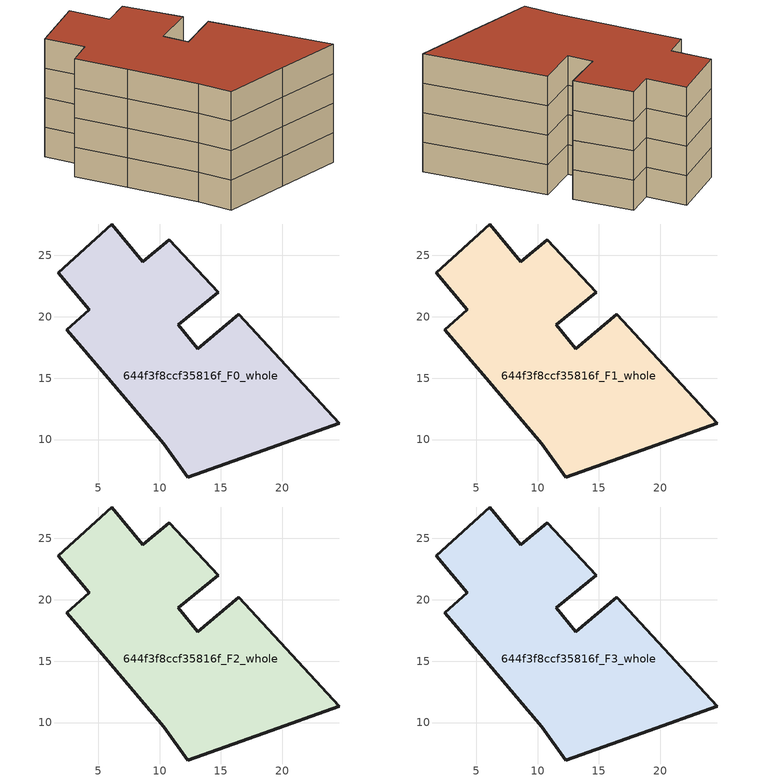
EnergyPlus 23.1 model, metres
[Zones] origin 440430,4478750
644f3f8ccf35816f_F0_whole
 floor ground (EU_floor_Construction): 16.44,20.2 24.65,11.33 18.48,9.15 12.31,6.95 10.34,9.65 5.83,15.01 2.46,18.94 4.28,20.58 1.74,23.59 6.12,27.56 8.64,24.48 10.79,26.29 14.79,21.99 11.52,19.34 13.1,17.38 z0
 wall outside (EU_wall_Construction): 10.34,9.65 12.31,6.95 18.48,9.15 24.65,11.33 16.44,20.2 13.1,17.38 11.52,19.34 14.79,21.99 10.79,26.29 8.64,24.48 6.12,27.56 1.74,23.59 4.28,20.58 2.46,18.94 5.83,15.01 10.34,9.65 z0:3
644f3f8ccf35816f_F1_whole
 floor to 644f3f8ccf35816f_F0_whole (EU_floor_Construction): 16.44,20.2 24.65,11.33 18.48,9.15 12.31,6.95 10.34,9.65 5.83,15.01 2.46,18.94 4.28,20.58 1.74,23.59 6.12,27.56 8.64,24.48 10.79,26.29 14.79,21.99 11.52,19.34 13.1,17.38 z3
 wall outside (EU_wall_Construction): 10.34,9.65 12.31,6.95 18.48,9.15 24.65,11.33 16.44,20.2 13.1,17.38 11.52,19.34 14.79,21.99 10.79,26.29 8.64,24.48 6.12,27.56 1.74,23.59 4.28,20.58 2.46,18.94 5.83,15.01 10.34,9.65 z3:6
644f3f8ccf35816f_F2_whole
 floor to 644f3f8ccf35816f_F1_whole (EU_floor_Construction): 16.44,20.2 24.65,11.33 18.48,9.15 12.31,6.95 10.34,9.65 5.83,15.01 2.46,18.94 4.28,20.58 1.74,23.59 6.12,27.56 8.64,24.48 10.79,26.29 14.79,21.99 11.52,19.34 13.1,17.38 z6
 wall outside (EU_wall_Construction): 10.34,9.65 12.31,6.95 18.48,9.15 24.65,11.33 16.44,20.2 13.1,17.38 11.52,19.34 14.79,21.99 10.79,26.29 8.64,24.48 6.12,27.56 1.74,23.59 4.28,20.58 2.46,18.94 5.83,15.01 10.34,9.65 z6:9
644f3f8ccf35816f_F3_whole
 floor to 644f3f8ccf35816f_F2_whole (EU_floor_Construction): 16.44,20.2 24.65,11.33 18.48,9.15 12.31,6.95 10.34,9.65 5.83,15.01 2.46,18.94 4.28,20.58 1.74,23.59 6.12,27.56 8.64,24.48 10.79,26.29 14.79,21.99 11.52,19.34 13.1,17.38 z9
 wall outside (EU_wall_Construction): 10.34,9.65 12.31,6.95 18.48,9.15 24.65,11.33 16.44,20.2 13.1,17.38 11.52,19.34 14.79,21.99 10.79,26.29 8.64,24.48 6.12,27.56 1.74,23.59 4.28,20.58 2.46,18.94 5.83,15.01 10.34,9.65 z9:12
 roof outside (EU_roof_Construction): 24.65,11.33 16.44,20.2 13.1,17.38 11.52,19.34 14.79,21.99 10.79,26.29 8.64,24.48 6.12,27.56 1.74,23.59 4.28,20.58 2.46,18.94 5.83,15.01 10.34,9.65 12.31,6.95 18.48,9.15 z12
[Building]
EU S2 Campaign: North Axis=0; Terrain=City; Solar Distribution=FullExterior
[Site:Location]
Madrid: Latitude=40.5; Longitude=-3.5; Time Zone=1; Elevation=609
[SizingPeriod:WeatherFileDays]
AnnualSizingPeriod: Begin Month=1; Begin Day of Month=1; End Month=12; End Day of Month=31; Day of Week for Start Day=Monday; Use Weather File Daylight Saving Period=No; Use Weather File Rain and Snow Indicators=No
[MATERIAL]
EU_InternalMass_Material: Roughness=MediumRough; Thickness=0.1; Conductivity=1; Density=1800; Specific Heat=900; Thermal Absorptance=0.9; Solar Absorptance=0.7; Visible Absorptance=0.7
[MATERIAL:NOMASS] Roughness=MediumRough; Thermal Absorptance=0.9; Solar Absorptance=0.7; Visible Absorptance=0.7
Name | Thermal Resistance
EU_wall_NoMass | 0.419739
EU_roof_NoMass | 0.352165
EU_floor_NoMass | 0.608284
[CONSTRUCTION]
EU_wall_Construction: EU_wall_NoMass
EU_roof_Construction: EU_roof_NoMass
EU_floor_Construction: EU_floor_NoMass
EU_InternalMass_Construction: EU_InternalMass_Material
[ZONE] Type=1; Multiplier=1; Ceiling Height=autocalculate; Volume=660.572; Floor Area=autocalculate; Part of Total Floor Area=Yes
644f3f8ccf35816f_F0_whole; 644f3f8ccf35816f_F1_whole; 644f3f8ccf35816f_F2_whole; 644f3f8ccf35816f_F3_whole
[INTERNALMASS] Construction=EU_InternalMass_Construction; Surface Area=210.255
Name | Zone or ZoneList
644f3f8ccf35816f_F0_whole_EU_InternalMass | 644f3f8ccf35816f_F0_whole
644f3f8ccf35816f_F1_whole_EU_InternalMass | 644f3f8ccf35816f_F1_whole
644f3f8ccf35816f_F2_whole_EU_InternalMass | 644f3f8ccf35816f_F2_whole
644f3f8ccf35816f_F3_whole_EU_InternalMass | 644f3f8ccf35816f_F3_whole
[OTHEREQUIPMENT] Fuel Type=Electricity; Design Level Calculation Method=Watts/Area; Power per Zone Floor Area=1; Fraction Latent=0; Fraction Radiant=0; Fraction Lost=0; Carbon Dioxide Generation Rate=0; EndUse Subcategory=EU_Step8_InternalGains
Name | Zone or ZoneList or Space or SpaceList | Schedule
EU_Step8_InternalGain_644f3f8ccf35816f_F0_whole_f000 | 644f3f8ccf35816f_F0_whole | EU_Step8_GainSchedule_644f3f8ccf35816f_F0_whole_f000
EU_Step8_InternalGain_644f3f8ccf35816f_F1_whole_f000 | 644f3f8ccf35816f_F1_whole | EU_Step8_GainSchedule_644f3f8ccf35816f_F1_whole_f000
EU_Step8_InternalGain_644f3f8ccf35816f_F2_whole_f000 | 644f3f8ccf35816f_F2_whole | EU_Step8_GainSchedule_644f3f8ccf35816f_F2_whole_f000
EU_Step8_InternalGain_644f3f8ccf35816f_F3_whole_f000 | 644f3f8ccf35816f_F3_whole | EU_Step8_GainSchedule_644f3f8ccf35816f_F3_whole_f000
[ZONEVENTILATION:DESIGNFLOWRATE] Schedule=EU_AlwaysOn; Design Flow Rate Calculation Method=AirChanges/Hour; Air Changes per Hour=0.703302; Ventilation Type=Natural; Fan Pressure Rise=0; Fan Total Efficiency=1; Constant Term Coefficient=1; Temperature Term Coefficient=0; Velocity Term Coefficient=0; Velocity Squared Term Coefficient=0; Minimum Indoor Temperature=-100; Maximum Indoor Temperature=100; Delta Temperature=-100; Minimum Outdoor Temperature=-100; Maximum Outdoor Temperature=100; Maximum Wind Speed=40
Name | Zone or ZoneList or Space or SpaceList
EU_ConstantAir_644f3f8ccf35816f_F0_whole | 644f3f8ccf35816f_F0_whole
EU_ConstantAir_644f3f8ccf35816f_F1_whole | 644f3f8ccf35816f_F1_whole
EU_ConstantAir_644f3f8ccf35816f_F2_whole | 644f3f8ccf35816f_F2_whole
EU_ConstantAir_644f3f8ccf35816f_F3_whole | 644f3f8ccf35816f_F3_whole
[HVACTEMPLATE:THERMOSTAT] Constant Heating Setpoint=20; Constant Cooling Setpoint=50
EU_HeatOnly_644f3f8ccf35816f_F0_whole; EU_HeatOnly_644f3f8ccf35816f_F1_whole; EU_HeatOnly_644f3f8ccf35816f_F2_whole; EU_HeatOnly_644f3f8ccf35816f_F3_whole
[HVACTEMPLATE:ZONE:IDEALLOADSAIRSYSTEM] System Availability Schedule=EU_AlwaysOn; Maximum Heating Supply Air Temperature=50; Minimum Cooling Supply Air Temperature=13; Maximum Heating Supply Air Humidity Ratio=0.0156; Minimum Cooling Supply Air Humidity Ratio=0.0077; Heating Limit=NoLimit; Cooling Limit=NoLimit; Heating Availability Schedule=EU_AlwaysOn; Cooling Availability Schedule=EU_CoolingOff; Dehumidification Control Type=ConstantSensibleHeatRatio; Cooling Sensible Heat Ratio=0.7; Dehumidification Setpoint=60; Humidification Control Type=None; Humidification Setpoint=30; Outdoor Air Method=None; Outdoor Air Flow Rate per Person=0.00944; Outdoor Air Flow Rate per Zone Floor Area=0; Outdoor Air Flow Rate per Zone=0; Demand Controlled Ventilation Type=None; Outdoor Air Economizer Type=NoEconomizer; Heat Recovery Type=None; Sensible Heat Recovery Effectiveness=0.7; Latent Heat Recovery Effectiveness=0.65
Name | Template Thermostat
644f3f8ccf35816f_F0_whole | EU_HeatOnly_644f3f8ccf35816f_F0_whole
644f3f8ccf35816f_F1_whole | EU_HeatOnly_644f3f8ccf35816f_F1_whole
644f3f8ccf35816f_F2_whole | EU_HeatOnly_644f3f8ccf35816f_F2_whole
644f3f8ccf35816f_F3_whole | EU_HeatOnly_644f3f8ccf35816f_F3_whole
[SIZING:ZONE] Zone Cooling Design Supply Air Temperature Input Method=SupplyAirTemperature; Zone Cooling Design Supply Air Temperature=13; Zone Heating Design Supply Air Temperature Input Method=SupplyAirTemperature; Zone Heating Design Supply Air Temperature=50; Zone Cooling Design Supply Air Humidity Ratio=0.008; Zone Heating Design Supply Air Humidity Ratio=0.008; Cooling Design Air Flow Method=DesignDay; Cooling Design Air Flow Rate=0; Cooling Minimum Air Flow per Zone Floor Area=0.000762; Cooling Minimum Air Flow=0; Cooling Minimum Air Flow Fraction=0.2; Heating Design Air Flow Method=DesignDay; Heating Design Air Flow Rate=0; Heating Maximum Air Flow per Zone Floor Area=0.002032; Heating Maximum Air Flow=0.141576; Heating Maximum Air Flow Fraction=0.3; Account for Dedicated Outdoor Air System=No; Dedicated Outdoor Air System Control Strategy=NeutralSupplyAir; Dedicated Outdoor Air Low Setpoint Temperature for Design=autosize; Dedicated Outdoor Air High Setpoint Temperature for Design=autosize; Zone Load Sizing Method=Sensible Load Only No Latent Load; Zone Latent Cooling Design Supply Air Humidity Ratio Input Method=HumidityRatioDifference; Zone Cooling Design Supply Air Humidity Ratio Difference=0.005; Zone Latent Heating Design Supply Air Humidity Ratio Input Method=HumidityRatioDifference; Zone Humidification Design Supply Air Humidity Ratio Difference=0.005
644f3f8ccf35816f_F0_whole; 644f3f8ccf35816f_F1_whole; 644f3f8ccf35816f_F2_whole; 644f3f8ccf35816f_F3_whole
[SCHEDULE:CONSTANT]
Name | Hourly Value
EU_AlwaysOn | 1
EU_CoolingOff | 0
[SCHEDULE:FILE] Column Number=1; Rows to Skip at Top=0; Number of Hours of Data=8760; Column Separator=Comma; Interpolate to Timestep=No; Minutes per Item=60; Adjust Schedule for Daylight Savings=Yes
Name | File
EU_Step8_GainSchedule_644f3f8ccf35816f_F0_whole_f000 | C:\Users\o_iseri\Desktop\OpenUBEM\openubem\outputs\eu_evidence\EU-11\ES-MAD-BERRUGUETE\idfs\644f3f8ccf35816f\644f3f8ccf35816f_F0_whole_f000_gain.csv
EU_Step8_GainSchedule_644f3f8ccf35816f_F1_whole_f000 | C:\Users\o_iseri\Desktop\OpenUBEM\openubem\outputs\eu_evidence\EU-11\ES-MAD-BERRUGUETE\idfs\644f3f8ccf35816f\644f3f8ccf35816f_F1_whole_f000_gain.csv
EU_Step8_GainSchedule_644f3f8ccf35816f_F2_whole_f000 | C:\Users\o_iseri\Desktop\OpenUBEM\openubem\outputs\eu_evidence\EU-11\ES-MAD-BERRUGUETE\idfs\644f3f8ccf35816f\644f3f8ccf35816f_F2_whole_f000_gain.csv
EU_Step8_GainSchedule_644f3f8ccf35816f_F3_whole_f000 | C:\Users\o_iseri\Desktop\OpenUBEM\openubem\outputs\eu_evidence\EU-11\ES-MAD-BERRUGUETE\idfs\644f3f8ccf35816f\644f3f8ccf35816f_F3_whole_f000_gain.csv
